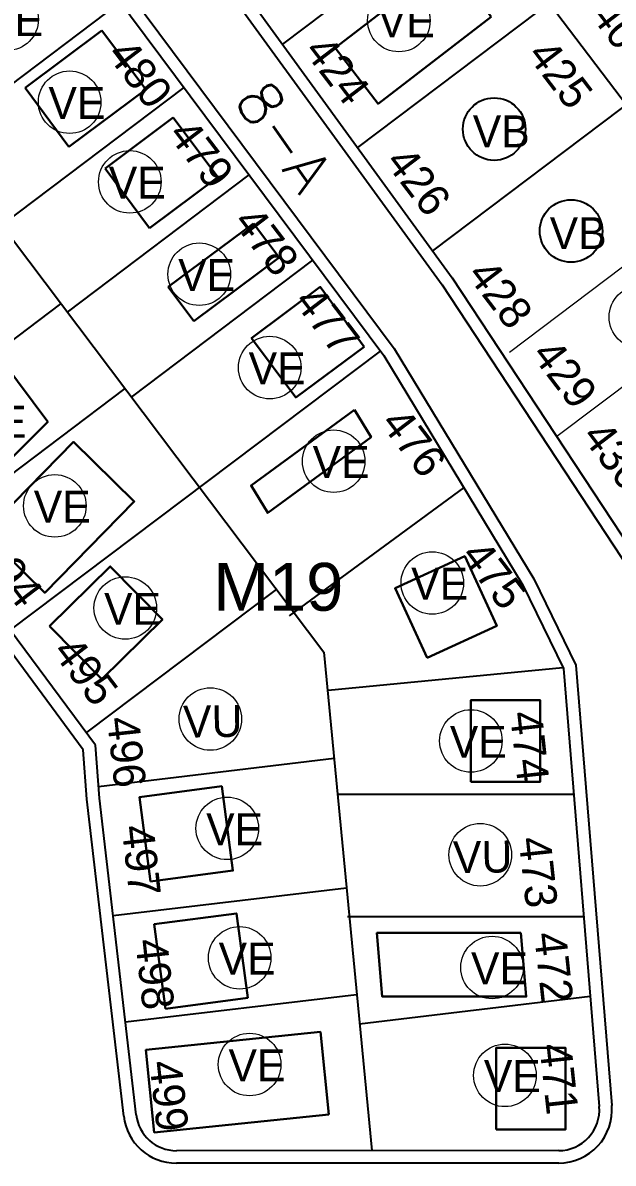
# Model space of a CAD drawing. Extents: x 472704 to 474638, y 1059265 to 1060325.
# Drawn here: x 473219.6 to 473275.1, y 1059509.4 to 1059616.6 of the extents above; entities that cross this region are included whole.
import ezdxf

# ---------------------------------------------------------------- set-up
doc = ezdxf.new("R2010")
doc.units = 0
doc.header["$LTSCALE"] = 0.4
doc.header["$MEASUREMENT"] = 0
for name, color, linetype in [('BIFAMILIARES', 6, 'CONTINUOUS'), ('MANZANAS', 5, 'CONTINUOUS'), ('NumeroPropu', 6, 'CONTINUOUS'), ('PARCELASPEOPUESTAS', 3, 'CONTINUOUS'), ('TipoVivienda', 7, 'CONTINUOUS'), ('UNIFAMILIAR', 5, 'CONTINUOUS'), ('VIAPROPUESTA', 7, 'CONTINUOUS')]:
    doc.layers.add(name, color=color, linetype=linetype)
doc.layers.add('CALLES', color=140, linetype='CONTINUOUS', lineweight=40)
doc.layers.add('CASA', color=31, linetype='CONTINUOUS', lineweight=30)
doc.styles.add('ARIAL', font='arial.ttf')
doc.styles.add('Numeros Parcelas', font='', dxfattribs={"height": 3})
doc.styles.get("Standard").update_dxf_attribs({"font": 'romans.shx'})
doc.styles.add('TipoVivienda', font='', dxfattribs={"height": 3})
doc.styles.get('Numeros Parcelas').set_extended_font_data('AvantGarde Bk BT')
doc.styles.get('TipoVivienda').set_extended_font_data('AvantGarde Bk BT')

msp = doc.modelspace()

# ---------------------------------------------------------------- linework, layer by layer
at = {"layer": 'BIFAMILIARES', "linetype": 'Continuous'}
for centre in [(473263.89, 1059606.62), (473271.12, 1059597.04)]:
    msp.add_circle(centre, 2.94, dxfattribs=at)
at = {"layer": 'CASA'}
for p, q in [((473227.01, 1059615.88), (473219.79, 1059610.51)), ((473227.01, 1059615.88), (473231.13, 1059610.35)), ((473223.91, 1059604.97), (473219.79, 1059610.51)), ((473231.13, 1059610.35), (473223.91, 1059604.97)), ((473233.72, 1059607.71), (473227.31, 1059602.93)), ((473237.91, 1059602.1), (473233.72, 1059607.71)), ((473231.49, 1059597.32), (473227.31, 1059602.93)), ((473237.91, 1059602.1), (473231.49, 1059597.32)), ((473241.27, 1059597.76), (473233.25, 1059591.78)), ((473243.66, 1059594.55), (473241.27, 1059597.76)), ((473243.66, 1059594.55), (473235.64, 1059588.57)), ((473235.64, 1059588.57), (473233.25, 1059591.78))]:
    msp.add_line(p, q, dxfattribs=at)
for points in [[(473263.62, 1059617.18), (473259.71, 1059622.57), (473248.93, 1059614.27), (473252.98, 1059609), (473263.62, 1059617.18)], [(473251.67, 1059586.14), (473247.53, 1059591.78), (473241.08, 1059586.97), (473245.23, 1059581.4), (473251.67, 1059586.14)], [(473266.41, 1059531.07), (473252.87, 1059531.06), (473253.36, 1059525.06), (473266.9, 1059525.07), (473266.41, 1059531.07)]]:
    msp.add_lwpolyline(points, dxfattribs=at)
for points in [[(473209.82, 1059576.93), (473217.7, 1059584.77), (473221.91, 1059579.09), (473214.03, 1059571.25)], [(473250.76, 1059580.24), (473252.31, 1059577.67), (473242.6, 1059570.54), (473241.04, 1059573.11)], [(473215.92, 1059568.65), (473221.63, 1059563.04), (473230.04, 1059571.6), (473224.34, 1059577.21)], [(473257.58, 1059556.92), (473264.13, 1059559.92), (473261.13, 1059566.46), (473254.58, 1059563.46)], [(473222.08, 1059559.9), (473226.99, 1059554.91), (473232.7, 1059560.51), (473227.79, 1059565.51)], [(473261.7, 1059545.25), (473268.2, 1059545.25), (473268.2, 1059552.95), (473261.7, 1059552.95)], [(473231.59, 1059535.88), (473239.32, 1059536.91), (473238.27, 1059544.84), (473230.53, 1059543.81)], [(473232.99, 1059523.93), (473240.72, 1059524.96), (473239.66, 1059532.89), (473231.93, 1059531.86)], [(473248.35, 1059513.99), (473247.55, 1059521.75), (473231.14, 1059520.06), (473231.93, 1059512.3)], [(473264.09, 1059512.56), (473270.59, 1059512.56), (473270.59, 1059520.26), (473264.09, 1059520.26)]]:
    msp.add_lwpolyline(points, close=True, dxfattribs=at)
at = {"layer": 'PARCELASPEOPUESTAS', "linetype": 'Continuous'}
for p, q in [((473225.13, 1059676.75), (473294.37, 1059584.99)), ((473210.29, 1059660.96), (473259.95, 1059592.64)), ((473201.92, 1059654.56), (473253.51, 1059585.35)), ((473182.06, 1059644.68), (473247.88, 1059557.44)), ((473285.64, 1059631.01), (473251.04, 1059604.9)), ((473226.4, 1059548.71), (473166.2, 1059629.82)), ((473261.84, 1059628.09), (473243.98, 1059614.61)), ((473292.31, 1059621.02), (473258.09, 1059595.19)), ((473211.56, 1059605.58), (473228.76, 1059618.56)), ((473217.59, 1059597.6), (473234.74, 1059610.54)), ((473223.76, 1059589.41), (473240.86, 1059602.32)), ((473229.78, 1059581.43), (473246.84, 1059594.3)), ((473259.95, 1059592.64), (473278.06, 1059565.13)), ((473205.49, 1059576.88), (473223.16, 1059590.21)), ((473218.39, 1059559.5), (473253.2, 1059585.76)), ((473253.51, 1059585.35), (473266.57, 1059563.76)), ((473211.45, 1059568.85), (473229.18, 1059582.23)), ((473244.64, 1059560.86), (473261.04, 1059572.91)), ((473225.62, 1059549.92), (473243.42, 1059563.35)), ((473266.57, 1059563.76), (473270.4, 1059555.91)), ((473247.88, 1059557.44), (473252.38, 1059510.59)), ((473248.27, 1059553.89), (473270.35, 1059556.02)), ((473270.4, 1059555.91), (473273.77, 1059514.72)), ((473226.77, 1059543.73), (473226.4, 1059548.71)), ((473226.69, 1059544.83), (473248.84, 1059547.47)), ((473230.23, 1059513.96), (473226.77, 1059543.73)), ((473249.16, 1059544.09), (473271.37, 1059544.09)), ((473228.05, 1059532.68), (473250.01, 1059535.3)), ((473250.09, 1059532.59), (473272.31, 1059532.59)), ((473229.22, 1059522.68), (473250.93, 1059525.27)), ((473251.23, 1059522.52), (473272.92, 1059525.1)), ((473251.23, 1059522.52), (473272.92, 1059525.1)), ((473269.96, 1059510.59), (473234.02, 1059510.58))]:
    msp.add_line(p, q, dxfattribs=at)
at = {"layer": 'PARCELASPEOPUESTAS', "linetype": 'Continuous', "lineweight": 20}
for p, q in [((473299.12, 1059611.12), (473265.32, 1059585.62)), ((473288.95, 1059592.17), (473269.78, 1059577.71))]:
    msp.add_line(p, q, dxfattribs=at)
at = {"layer": 'PARCELASPEOPUESTAS', "linetype": 'Continuous'}
for centre, start, end in [((473269.96, 1059514.41), 270.0133, 4.6716), ((473234.02, 1059514.4), 186.6256, 270.0133)]:
    msp.add_arc(centre, 3.82, start, end, dxfattribs=at)
at = {"layer": 'TipoVivienda', "linetype": 'Continuous', "lineweight": 20}
for centre in [(473218.1, 1059616.94), (473254.93, 1059616.83), (473223.97, 1059609.15), (473229.63, 1059601.66), (473236.16, 1059592.98), (473242.79, 1059584.2), (473248.8, 1059575.4), (473222.58, 1059571.2), (473258.07, 1059563.95), (473229.2, 1059561.6), (473261.7, 1059549.1), (473238.79, 1059540.88), (473239.96, 1059528.71), (473263.69, 1059527.8), (473240.89, 1059518.68), (473264.9, 1059517.66)]:
    msp.add_circle(centre, 2.94, dxfattribs=at)
at = {"layer": 'UNIFAMILIAR', "linetype": 'Continuous', "lineweight": 20}
for centre in [(473277.64, 1059588.95), (473237.2, 1059551.16), (473262.58, 1059538.4)]:
    msp.add_circle(centre, 2.94, dxfattribs=at)
at = {"layer": 'VIAPROPUESTA'}
for p, q in [((473209.35, 1059660.27), (473258.99, 1059591.97)), ((473202.86, 1059655.26), (473254.49, 1059586.01)), ((473225.25, 1059548.28), (473164.84, 1059629.67)), ((473258.99, 1059591.97), (473277.43, 1059563.96)), ((473254.49, 1059586.01), (473267.61, 1059564.33)), ((473267.61, 1059564.33), (473271.56, 1059556.23)), ((473271.56, 1059556.23), (473274.94, 1059514.82)), ((473225.6, 1059543.62), (473225.25, 1059548.28)), ((473229.06, 1059513.83), (473225.6, 1059543.62)), ((473269.96, 1059509.41), (473234.02, 1059509.4))]:
    msp.add_line(p, q, dxfattribs=at)
for centre, start, end in [((473269.96, 1059514.41), 270.0133, 4.6716), ((473234.02, 1059514.4), 186.6256, 270.0133)]:
    msp.add_arc(centre, 5, start, end, dxfattribs=at)

# ---------------------------------------------------------------- texts
at = {"layer": 'CALLES', "linetype": 'Continuous'}
msp.add_text('CALLE   8-A', height=4, rotation=305.0175, dxfattribs=at).set_placement((473224.37, 1059630.66))
at = {"layer": 'MANZANAS', "linetype": 'Continuous', "style": 'ARIAL'}
msp.add_text('M19', height=4.5, dxfattribs=at).set_placement((473237.48, 1059561.34))
at = {"layer": 'NumeroPropu', "linetype": 'Continuous', "lineweight": 20, "style": 'Numeros Parcelas'}
for s, rotation, p in [('409', 307.3603, (473272.82, 1059617.37)), ('480', 307.3603, (473227.38, 1059613.62)), ('424', 307.3603, (473245.93, 1059613.94)), ('425', 307.3603, (473266.91, 1059613.57)), ('479', 307.3603, (473233.14, 1059606.08)), ('426', 307.3603, (473253.56, 1059603.5)), ('478', 307.3603, (473239.27, 1059597.86)), ('428', 307.3603, (473261.26, 1059592.9)), ('477', 307.3603, (473244.98, 1059590.39)), ('429', 307.3603, (473267.32, 1059585.4)), ('476', 307.3603, (473253.12, 1059578.94)), ('430', 307.3603, (473272.05, 1059577.7)), ('494', 307.3603, (473215.2, 1059566.7)), ('475', 307.3603, (473260.65, 1059566.5)), ('495', 307.3603, (473222.27, 1059557.45)), ('496', 276.2034, (473227.48, 1059551.24)), ('474', 276.2034, (473265.37, 1059551.75)), ('497', 276.2034, (473228.86, 1059541.05)), ('473', 276.2034, (473266.18, 1059539.94)), ('472', 276.2034, (473267.64, 1059530.98)), ('498', 276.2034, (473230.14, 1059530.36)), ('471', 276.2034, (473268.13, 1059520.51)), ('499', 276.2034, (473231.47, 1059518.91))]:
    msp.add_text(s, height=3, rotation=rotation, dxfattribs=at).set_placement(p)
at = {"layer": 'TipoVivienda', "linetype": 'Continuous', "lineweight": 20, "style": 'TipoVivienda'}
for s, p in [('VE', (473216.12, 1059615.36)), ('VE', (473252.95, 1059615.25)), ('VE', (473221.98, 1059607.58)), ('VB', (473261.88, 1059604.91)), ('VE', (473227.65, 1059600.08)), ('VB', (473269.11, 1059595.34)), ('VE', (473234.18, 1059591.41)), ('VE', (473240.8, 1059582.63)), ('VE', (473214.57, 1059577.61)), ('VE', (473246.82, 1059573.83)), ('VE', (473220.6, 1059569.62)), ('VE', (473256.09, 1059562.38)), ('VE', (473227.21, 1059560.02)), ('VE', (473259.72, 1059547.52)), ('VE', (473236.81, 1059539.3)), ('VE', (473237.98, 1059527.14)), ('VE', (473261.71, 1059526.22)), ('VE', (473238.91, 1059517.1)), ('VE', (473262.92, 1059516.09))]:
    msp.add_text(s, height=3, dxfattribs=at).set_placement(p)
for p in [(473234.67, 1059549.4), (473260.05, 1059536.65)]:
    msp.add_text('VU', height=3, rotation=1.0479, dxfattribs=at).set_placement(p)

doc.saveas('drawing.dxf')
